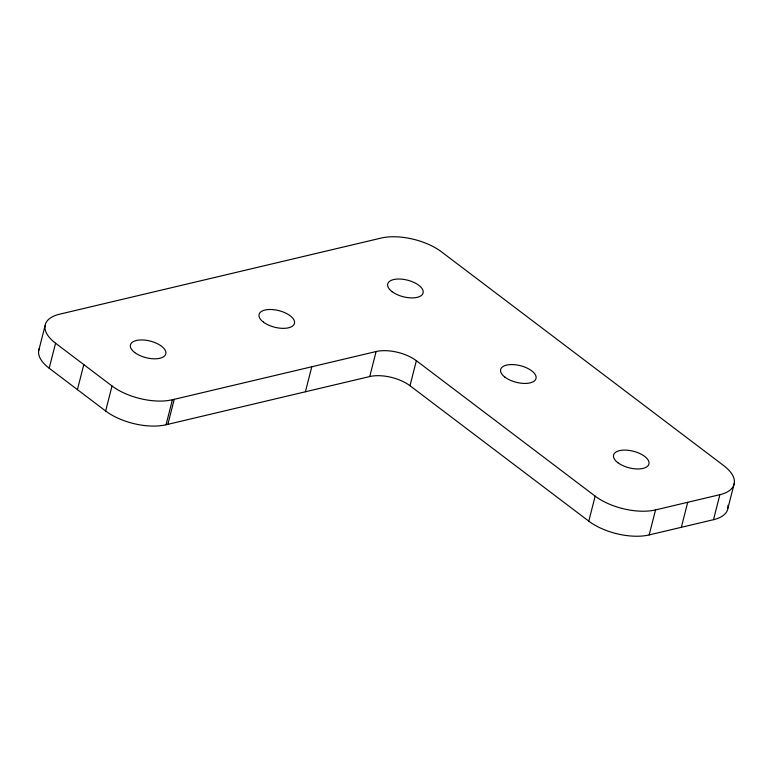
<?xml version="1.0" encoding="UTF-8"?>
<svg xmlns="http://www.w3.org/2000/svg" width="773" height="773" viewBox="0 0 773 773"><rect width="100%" height="100%" fill="white"/><g stroke="black" fill="none" stroke-linecap="round" stroke-linejoin="round"><path stroke-width="1.16" d="M38.65 350.884L45.027 325.868M49.192 368.238L55.569 343.222A43.848 20.591 14.3 0 1 59.502 314.225L381.108 238.074A43.848 20.591 14.3 0 1 441.499 251.843L723.808 465.684A43.848 20.591 14.3 0 1 719.876 494.681L713.498 519.688L649.175 534.926A43.848 20.591 14.3 0 1 588.784 521.157L409.99 385.727A29.229 13.721 14.3 0 0 369.736 376.548L166.04 424.773A43.848 20.591 14.3 0 1 105.65 411.004L49.192 368.238A43.848 20.591 14.3 0 1 39.375 348.294M77.426 389.621L83.803 364.605M105.65 411.004L112.027 385.988L55.569 343.222M166.04 424.773L172.418 399.757L376.113 351.531A29.229 13.721 14.3 0 1 416.367 360.711L595.162 496.14A43.848 20.591 14.3 0 0 655.552 509.909L719.876 494.681M167.867 424.329L174.244 399.312M305.412 391.776L311.79 366.76M369.736 376.548L376.113 351.531M409.99 385.727L416.367 360.711M588.784 521.157L595.162 496.14M649.175 534.926L655.552 509.909M681.342 527.302L687.719 502.295M727.973 508.045L734.35 483.038M172.418 399.757L167.983 400.569A43.848 20.591 14.3 0 1 112.027 385.988M727.973 505.281A43.848 20.591 14.3 0 1 713.498 519.688M392.027 291.624A18.243 8.561 14.3 0 0 422.271 294.581A18.243 8.561 14.3 0 0 401.931 279.169A18.243 8.561 14.3 0 0 392.027 291.624M617.878 462.698A18.243 8.561 14.3 0 0 648.112 465.646A18.243 8.561 14.3 0 0 627.773 450.244A18.243 8.561 14.3 0 0 617.878 462.698M504.953 377.166A18.243 8.561 14.3 0 0 535.196 380.113A18.243 8.561 14.3 0 0 514.847 364.711A18.243 8.561 14.3 0 0 504.953 377.166M263.39 322.09A18.243 8.561 14.3 0 0 293.624 325.037A18.243 8.561 14.3 0 0 273.284 309.635A18.243 8.561 14.3 0 0 263.39 322.09M134.744 352.546A18.243 8.561 14.3 0 0 164.978 355.493A18.243 8.561 14.3 0 0 144.638 340.091A18.243 8.561 14.3 0 0 134.744 352.546"/></g></svg>
